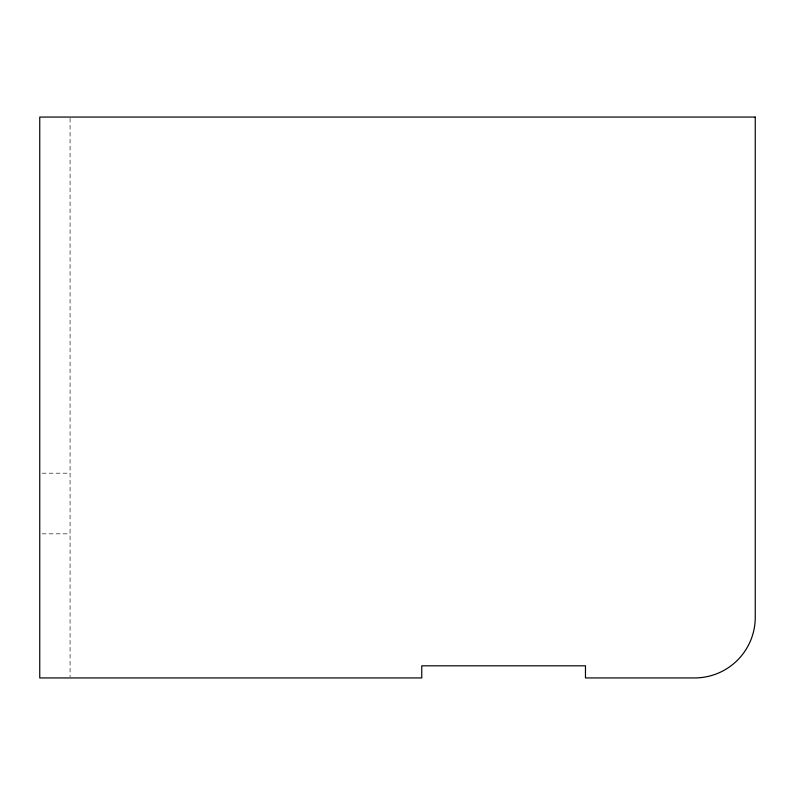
<?xml version="1.0" encoding="UTF-8"?>
<svg xmlns="http://www.w3.org/2000/svg" width="795" height="795" viewBox="0 0 795 795"><rect width="100%" height="100%" fill="white"/><g stroke="black" fill="none" stroke-linecap="round" stroke-linejoin="round"><path stroke-width="0.6" stroke-dasharray="3.98 2.98" d="M42.175 473.194L70.069 473.194M42.175 533.833L70.069 533.833M70.069 118.306L70.069 676.903"/><path stroke-width="1.19" d="M755.25 117.064L39.75 117.064L39.75 677.936L421.757 677.936L421.757 665.812L585.468 665.812L585.468 677.936L694.611 677.936A60.639 60.639 0 0 0 755.25 617.308L755.25 117.064"/></g></svg>
